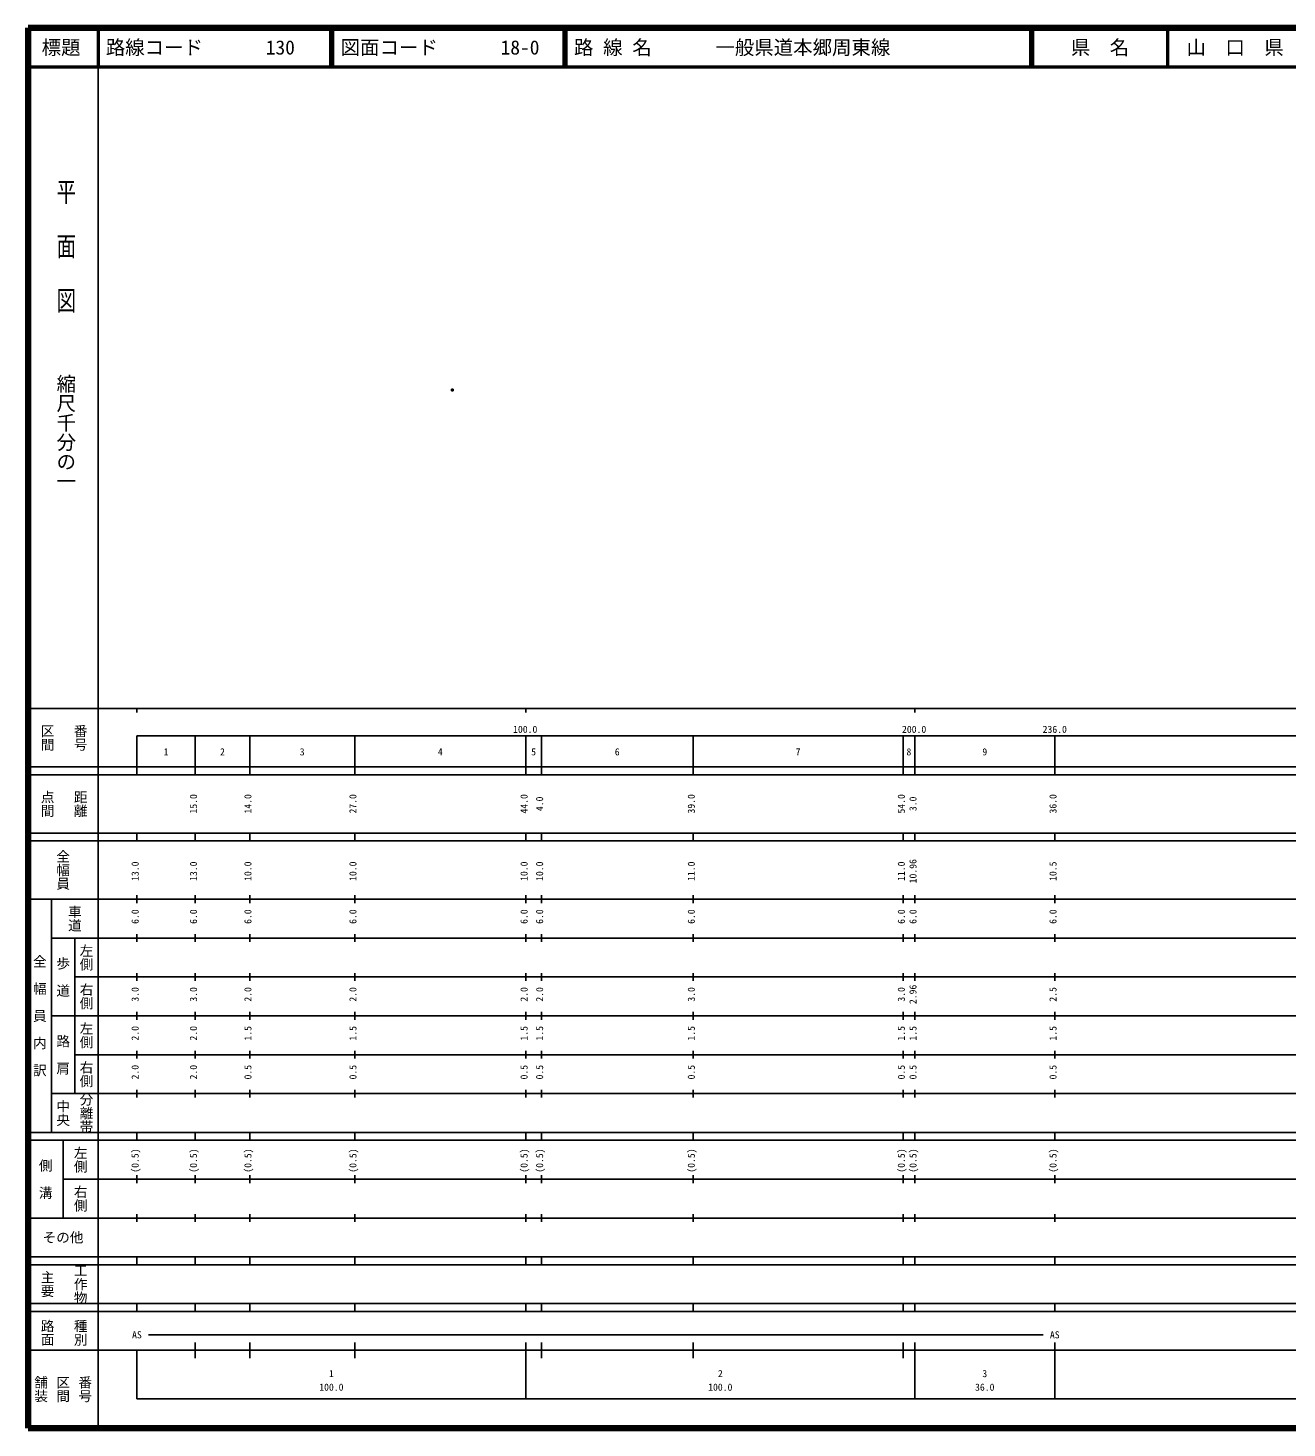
# Model space of a CAD drawing. Units: millimetres on the paper. Extents: x 40 to 680, y 20 to 380.
# Drawn here: x 40 to 363.7, y 20 to 380 of the extents above; entities that cross this region are included whole.
import ezdxf
from ezdxf.enums import TextEntityAlignment as Align

# ---------------------------------------------------------------- set-up
doc = ezdxf.new("R2010")
doc.units = ezdxf.units.MM
doc.header["$PDMODE"] = 32
doc.header["$PDSIZE"] = 0.5
doc.layers.add('M-OTRS', color=6, linetype='Continuous')
doc.layers.add('M-TTL-TXT', color=7, linetype='Continuous')
for name, color, linetype, lineweight in [('M-TTL', 2, 'Continuous', 140), ('M-TTL-BAND', 7, 'Continuous', 25), ('M-TTL-LINE', 7, 'Continuous', 50)]:
    doc.layers.add(name, color=color, linetype=linetype, lineweight=lineweight)
doc.styles.add('@ＭＳ ゴシック', font='')
doc.styles.add('ＭＳ ゴシック', font='')
doc.styles.get('@ＭＳ ゴシック').set_extended_font_data('@MS Gothic')
doc.styles.get('ＭＳ ゴシック').set_extended_font_data('MS Gothic')

msp = doc.modelspace()

# ---------------------------------------------------------------- linework, layer by layer
at = {"layer": 'M-OTRS'}
msp.add_point((149.105, 286.917), dxfattribs=at)
at = {"layer": 'M-TTL'}
for p, q in [((40, 380), (40, 20)), ((680, 380), (40, 380)), ((40, 20), (680, 20))]:
    msp.add_line(p, q, dxfattribs=at)
at = {"layer": 'M-TTL-BAND'}
for p, q in [((58, 370), (58, 20)), ((40, 205), (579, 205)), ((68, 205), (68, 204)), ((168, 205), (168, 204)), ((268, 205), (268, 204)), ((68, 198), (579, 198)), ((68, 198), (68, 188)), ((83, 188), (83, 198)), ((97, 188), (97, 198)), ((124, 188), (124, 198)), ((168, 188), (168, 198)), ((172, 188), (172, 198)), ((211, 188), (211, 198)), ((265, 188), (265, 198)), ((268, 188), (268, 198)), ((304, 188), (304, 198)), ((40, 190), (579, 190)), ((40, 188), (579, 188)), ((40, 173), (579, 173)), ((68, 171), (68, 173)), ((83, 171), (83, 173)), ((97, 171), (97, 173)), ((124, 171), (124, 173)), ((168, 171), (168, 173)), ((172, 171), (172, 173)), ((211, 171), (211, 173)), ((265, 171), (265, 173)), ((268, 171), (268, 173)), ((304, 171), (304, 173)), ((40, 171), (579, 171)), ((40, 156), (579, 156)), ((46, 96), (46, 156)), ((68, 155), (68, 157)), ((83, 155), (83, 157)), ((97, 155), (97, 157)), ((124, 155), (124, 157)), ((168, 155), (168, 157)), ((172, 155), (172, 157)), ((211, 155), (211, 157)), ((265, 155), (265, 157)), ((268, 155), (268, 157)), ((304, 155), (304, 157)), ((46, 146), (579, 146)), ((52, 146), (52, 106)), ((68, 145), (68, 147)), ((83, 145), (83, 147)), ((97, 145), (97, 147)), ((124, 145), (124, 147)), ((168, 145), (168, 147)), ((172, 145), (172, 147)), ((211, 145), (211, 147)), ((265, 145), (265, 147)), ((268, 145), (268, 147)), ((304, 145), (304, 147)), ((68, 135), (68, 137)), ((83, 135), (83, 137)), ((97, 135), (97, 137)), ((124, 135), (124, 137)), ((168, 135), (168, 137)), ((172, 135), (172, 137)), ((211, 135), (211, 137)), ((265, 135), (265, 137)), ((268, 135), (268, 137)), ((304, 135), (304, 137)), ((52, 136), (579, 136)), ((46, 126), (579, 126)), ((68, 125), (68, 127)), ((83, 125), (83, 127)), ((97, 125), (97, 127)), ((124, 125), (124, 127)), ((168, 125), (168, 127)), ((172, 125), (172, 127)), ((211, 125), (211, 127)), ((265, 125), (265, 127)), ((268, 125), (268, 127)), ((304, 125), (304, 127)), ((52, 116), (579, 116)), ((68, 115), (68, 117)), ((83, 115), (83, 117)), ((97, 115), (97, 117)), ((124, 115), (124, 117)), ((168, 115), (168, 117)), ((172, 115), (172, 117)), ((211, 115), (211, 117)), ((265, 115), (265, 117)), ((268, 115), (268, 117)), ((304, 115), (304, 117)), ((46, 106), (579, 106)), ((68, 105), (68, 107)), ((83, 105), (83, 107)), ((97, 105), (97, 107)), ((124, 105), (124, 107)), ((168, 105), (168, 107)), ((172, 105), (172, 107)), ((211, 105), (211, 107)), ((265, 105), (265, 107)), ((268, 105), (268, 107)), ((304, 105), (304, 107)), ((40, 96), (579, 96)), ((40, 94), (579, 94)), ((49, 94), (49, 74)), ((68, 94), (68, 96)), ((83, 94), (83, 96)), ((97, 94), (97, 96)), ((124, 94), (124, 96)), ((168, 94), (168, 96)), ((172, 94), (172, 96)), ((211, 94), (211, 96)), ((265, 94), (265, 96)), ((268, 94), (268, 96)), ((304, 94), (304, 96)), ((49, 84), (579, 84)), ((68, 83), (68, 85)), ((83, 83), (83, 85)), ((97, 83), (97, 85)), ((124, 83), (124, 85)), ((168, 83), (168, 85)), ((172, 83), (172, 85)), ((211, 83), (211, 85)), ((265, 83), (265, 85)), ((268, 83), (268, 85)), ((304, 83), (304, 85)), ((40, 74), (579, 74)), ((68, 73), (68, 75)), ((83, 73), (83, 75)), ((97, 73), (97, 75)), ((124, 73), (124, 75)), ((168, 73), (168, 75)), ((172, 73), (172, 75)), ((211, 73), (211, 75)), ((265, 73), (265, 75)), ((268, 73), (268, 75)), ((304, 73), (304, 75)), ((40, 64), (579, 64)), ((40, 62), (579, 62)), ((68, 62), (68, 64)), ((83, 62), (83, 64)), ((97, 62), (97, 64)), ((124, 62), (124, 64)), ((168, 62), (168, 64)), ((172, 62), (172, 64)), ((211, 62), (211, 64)), ((265, 62), (265, 64)), ((268, 62), (268, 64)), ((304, 62), (304, 64)), ((40, 52), (579, 52)), ((68, 50), (68, 52)), ((83, 50), (83, 52)), ((97, 50), (97, 52)), ((124, 50), (124, 52)), ((168, 50), (168, 52)), ((172, 50), (172, 52)), ((211, 50), (211, 52)), ((265, 50), (265, 52)), ((268, 50), (268, 52)), ((304, 50), (304, 52)), ((40, 50), (579, 50)), ((71, 44), (301, 44)), ((40, 40), (579, 40)), ((68, 40), (68, 27.5)), ((83, 38), (83, 42)), ((97, 38), (97, 42)), ((124, 38), (124, 42)), ((168, 27.5), (168, 42)), ((172, 38), (172, 42)), ((211, 38), (211, 42)), ((265, 38), (265, 42)), ((268, 27.5), (268, 42)), ((304, 27.5), (304, 42)), ((68, 27.5), (579, 27.5))]:
    msp.add_line(p, q, dxfattribs=at)
at = {"layer": 'M-TTL-LINE'}
for p, q in [((58, 380), (58, 370)), ((117.75, 380), (117.75, 370)), ((118.25, 380), (118.25, 370)), ((177.75, 380), (177.75, 370)), ((178.25, 380), (178.25, 370)), ((297.75, 380), (297.75, 370)), ((298.25, 380), (298.25, 370)), ((333, 380), (333, 370)), ((40, 370), (680, 370))]:
    msp.add_line(p, q, dxfattribs=at)

# ---------------------------------------------------------------- texts
at = {"layer": 'M-TTL-BAND', "style": '@ＭＳ ゴシック', "width": 1.4}
msp.add_text('平  面  図', height=3.666, rotation=270, dxfattribs=at).set_placement((49.777, 306.475), align=Align.MIDDLE_RIGHT)
at = {"layer": 'M-TTL-BAND', "style": '@ＭＳ ゴシック'}
msp.add_text('縮尺千分の一', height=3.666, rotation=270, dxfattribs=at).set_placement((49.777, 261.03), align=Align.MIDDLE_RIGHT)
for s, p in [('区間', (45, 197.5)), ('番号', (53.5, 197.5)), ('点間', (45, 180.5)), ('距離', (53.5, 180.5)), ('全幅員', (49, 163.5)), ('車道', (52, 151)), ('左側', (55, 141)), ('全\u3000幅\u3000員\u3000内\u3000訳', (43, 126)), ('歩\u3000道', (49, 136)), ('右側', (55, 131)), ('左側', (55, 121)), ('路\u3000肩', (49, 116)), ('右側', (55, 111)), ('分離帯', (55, 101)), ('中央', (49, 101)), ('左側', (53.5, 89)), ('側\u3000溝', (44.5, 84)), ('右側', (53.5, 79)), ('工作物', (53.5, 57)), ('主要', (45, 57)), ('路面', (45, 44.5)), ('種別', (53.5, 44.5)), ('舗装', (43.333, 30)), ('区間', (49, 30)), ('番号', (54.667, 30))]:
    msp.add_text(s, height=2.566, rotation=270, dxfattribs=at).set_placement(p, align=Align.MIDDLE_CENTER)
at = {"layer": 'M-TTL-BAND', "style": 'ＭＳ ゴシック'}
for s, p in [('100.0', (167.844, 198.195)), ('200.0', (267.844, 198.195)), ('236.0', (304, 198.195)), ('1', (75.5, 192.405)), ('2', (90, 192.405)), ('3', (110.5, 192.405)), ('4', (146, 192.405)), ('5', (170, 192.405)), ('6', (191.5, 192.405)), ('7', (238, 192.405)), ('8', (266.5, 192.405)), ('9', (286, 192.405)), ('AS', (68, 42.5)), ('AS', (304, 42.5)), ('1', (118, 32.523)), ('2', (218, 32.523)), ('3', (286, 32.523)), ('100.0', (118, 29.033)), ('100.0', (218, 29.033)), ('36.0', (286, 29.033))]:
    msp.add_text(s, height=1.833, dxfattribs=at).set_placement(p, align=Align.BOTTOM_CENTER)
for s, p in [('15.0', (84, 180.5)), ('14.0', (98, 180.5)), ('27.0', (125, 180.5)), ('44.0', (169, 180.5)), ('4.0', (173, 180.5)), ('39.0', (212, 180.5)), ('54.0', (266, 180.5)), ('3.0', (269, 180.5)), ('36.0', (305, 180.5)), ('10.96', (269, 163.174)), ('13.0', (69, 163.174)), ('13.0', (84, 163.174)), ('10.0', (98, 163.174)), ('10.0', (125, 163.174)), ('10.0', (169, 163.174)), ('10.0', (173, 163.174)), ('11.0', (212, 163.174)), ('11.0', (266, 163.174)), ('10.5', (305, 163.174)), ('6.0', (69, 151.5)), ('6.0', (84, 151.5)), ('6.0', (98, 151.5)), ('6.0', (125, 151.5)), ('6.0', (169, 151.5)), ('6.0', (173, 151.5)), ('6.0', (212, 151.5)), ('6.0', (266, 151.5)), ('6.0', (269, 151.5)), ('6.0', (305, 151.5)), ('3.0', (69, 131.5)), ('3.0', (84, 131.5)), ('2.0', (98, 131.5)), ('2.0', (125, 131.5)), ('2.0', (169, 131.5)), ('2.0', (173, 131.5)), ('3.0', (212, 131.5)), ('3.0', (266, 131.5)), ('2.96', (269, 131.5)), ('2.5', (305, 131.5)), ('2.0', (69, 121.5)), ('2.0', (84, 121.5)), ('1.5', (98, 121.5)), ('1.5', (125, 121.5)), ('1.5', (169, 121.5)), ('1.5', (173, 121.5)), ('1.5', (212, 121.5)), ('1.5', (266, 121.5)), ('1.5', (269, 121.5)), ('1.5', (305, 121.5)), ('2.0', (69, 111.5)), ('2.0', (84, 111.5)), ('0.5', (98, 111.5)), ('0.5', (125, 111.5)), ('0.5', (169, 111.5)), ('0.5', (173, 111.5)), ('0.5', (212, 111.5)), ('0.5', (266, 111.5)), ('0.5', (269, 111.5)), ('0.5', (305, 111.5)), ('(0.5)', (69, 88.764)), ('(0.5)', (84, 88.764)), ('(0.5)', (98, 88.764)), ('(0.5)', (125, 88.764)), ('(0.5)', (169, 88.764)), ('(0.5)', (173, 88.764)), ('(0.5)', (212, 88.764)), ('(0.5)', (266, 88.764)), ('(0.5)', (269, 88.764)), ('(0.5)', (305, 88.764))]:
    msp.add_text(s, height=1.833, rotation=90, dxfattribs=at).set_placement(p, align=Align.BOTTOM_CENTER)
msp.add_text('その他', height=2.566, dxfattribs=at).set_placement((49, 69), align=Align.MIDDLE_CENTER)
at = {"layer": 'M-TTL-TXT', "style": 'ＭＳ ゴシック'}
for s, p in [('標題', (48.5, 375)), ('県\u3000名', (315.625, 375)), ('山\u3000口\u3000県', (350.375, 375))]:
    msp.add_text(s, height=3.666, dxfattribs=at).set_placement(p, align=Align.MIDDLE_CENTER)
for s, p in [('路線コード', (60, 375)), ('130', (101.142, 375)), ('図面コード', (120.38, 375)), ('18-0', (161.521, 375)), ('路 線 名', (180.38, 375)), ('一般県道本郷周東線', (216.734, 375))]:
    msp.add_text(s, height=3.666, dxfattribs=at).set_placement(p, align=Align.MIDDLE_LEFT)

doc.saveas('drawing.dxf')
